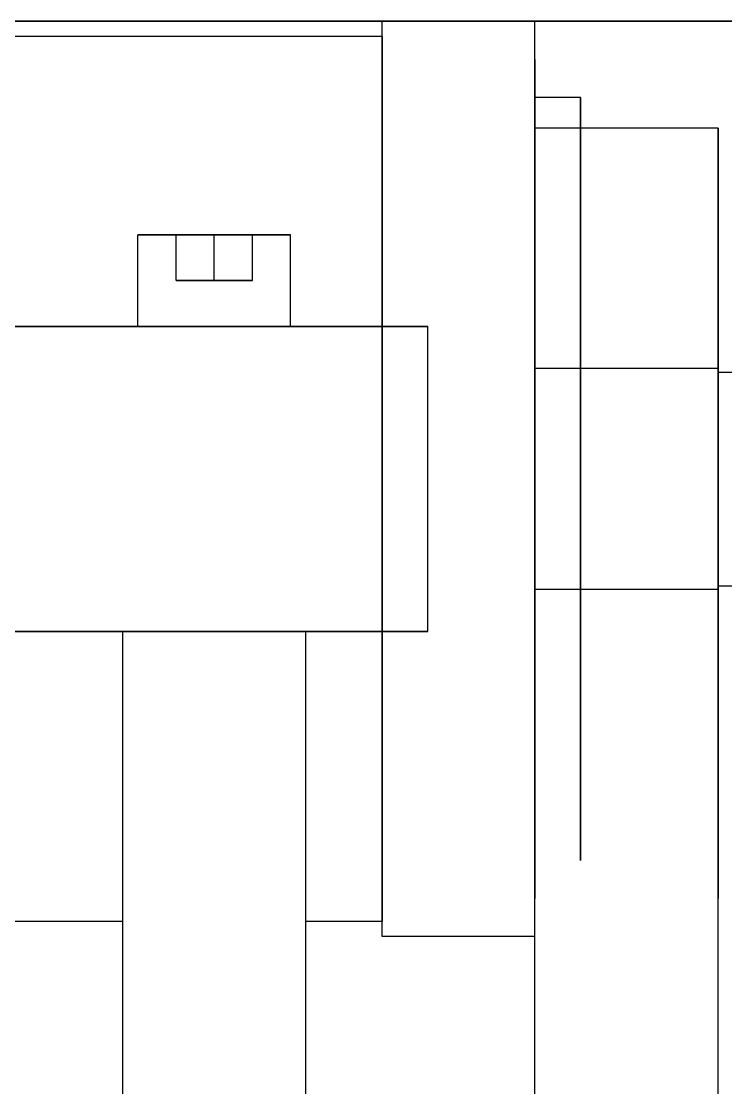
# Model space of a CAD drawing. Header units: millimetres. Extents: x -201 to 3037, y -406 to 3230.
# Drawn here: x 2433.4 to 2479.5, y 1312.1 to 1382 of the extents above; entities that cross this region are included whole.
import ezdxf

# ---------------------------------------------------------------- set-up
doc = ezdxf.new("R2010")
doc.units = ezdxf.units.MM
doc.layers.add('HIDDEN', color=8, linetype='Continuous')
doc.layers.add('VISIBLE', color=7, linetype='Continuous')

msp = doc.modelspace()

# ---------------------------------------------------------------- linework, layer by layer
at = {"layer": 'HIDDEN'}
for points in [[(2575, 1382), (2210, 1382)], [(2454.5, 1382), (2454.387, 1382), (2454.054, 1382), (2453.518, 1382), (2452.806, 1382), (2451.952, 1382), (2451.001, 1382), (2450, 1382), (2448.999, 1382), (2448.048, 1382), (2447.194, 1382), (2446.482, 1382), (2445.946, 1382), (2445.613, 1382), (2445.5, 1382)], [(2445.5, 1382), (2445.528, 1382), (2445.613, 1382), (2445.753, 1382), (2445.946, 1382), (2446.19, 1382), (2446.482, 1382), (2446.818, 1382), (2447.194, 1382), (2447.606, 1382), (2448.048, 1382), (2448.514, 1382), (2448.999, 1382), (2449.496, 1382), (2450, 1382)], [(2454.5, 1382), (2454.387, 1382), (2454.054, 1382), (2453.518, 1382), (2452.806, 1382), (2451.952, 1382), (2451.001, 1382), (2450, 1382), (2448.999, 1382), (2448.048, 1382), (2447.194, 1382), (2446.482, 1382), (2445.946, 1382), (2445.613, 1382), (2445.5, 1382)], [(2445.5, 1382), (2445.528, 1382), (2445.613, 1382), (2445.753, 1382), (2445.946, 1382), (2446.19, 1382), (2446.482, 1382), (2446.818, 1382), (2447.194, 1382), (2447.606, 1382), (2448.048, 1382), (2448.514, 1382), (2448.999, 1382), (2449.496, 1382), (2450, 1382)], [(2450, 1382), (2450.504, 1382), (2451.001, 1382), (2451.486, 1382), (2451.952, 1382), (2452.394, 1382), (2452.806, 1382), (2453.182, 1382), (2453.518, 1382), (2453.81, 1382), (2454.054, 1382), (2454.247, 1382), (2454.387, 1382), (2454.472, 1382), (2454.5, 1382)], [(2450, 1382), (2450.504, 1382), (2451.001, 1382), (2451.486, 1382), (2451.952, 1382), (2452.394, 1382), (2452.806, 1382), (2453.182, 1382), (2453.518, 1382), (2453.81, 1382), (2454.054, 1382), (2454.247, 1382), (2454.387, 1382), (2454.472, 1382), (2454.5, 1382)], [(2457, 1322), (2457, 1382)], [(2467, 1382), (2457, 1382)], [(2467, 1382), (2457, 1382)], [(2467, 1322), (2467, 1382)], [(2457, 1352), (2457, 1355.247), (2457, 1358.453), (2457, 1361.578), (2457, 1364.583), (2457, 1367.429), (2457, 1370.081), (2457, 1372.506), (2457, 1374.673), (2457, 1376.555), (2457, 1378.128), (2457, 1379.373), (2457, 1380.273), (2457, 1380.818), (2457, 1381)], [(2457, 1381), (2457, 1380.273), (2457, 1378.128), (2457, 1374.673), (2457, 1370.081), (2457, 1364.583), (2457, 1358.453), (2457, 1352), (2457, 1345.547), (2457, 1339.417), (2457, 1333.919), (2457, 1329.327), (2457, 1325.872), (2457, 1323.727), (2457, 1323)], [(2457, 1376.749), (2457, 1377.057), (2457, 1377.361), (2457, 1377.657), (2457, 1377.942), (2457, 1378.212), (2457, 1378.463), (2457, 1378.693), (2457, 1378.899), (2457, 1379.077), (2457, 1379.226), (2457, 1379.344), (2457, 1379.43), (2457, 1379.481), (2457, 1379.499)], [(2457, 1379.499), (2457, 1379.43), (2457, 1379.226), (2457, 1378.899), (2457, 1378.463), (2457, 1377.942), (2457, 1377.361), (2457, 1376.749), (2457, 1376.137), (2457, 1375.556), (2457, 1375.034), (2457, 1374.599), (2457, 1374.271), (2457, 1374.068), (2457, 1373.999)], [(2457, 1376.749), (2457, 1377.057), (2457, 1377.361), (2457, 1377.657), (2457, 1377.942), (2457, 1378.212), (2457, 1378.463), (2457, 1378.693), (2457, 1378.899), (2457, 1379.077), (2457, 1379.226), (2457, 1379.344), (2457, 1379.43), (2457, 1379.481), (2457, 1379.499)], [(2457, 1379.499), (2457, 1379.43), (2457, 1379.226), (2457, 1378.899), (2457, 1378.463), (2457, 1377.942), (2457, 1377.361), (2457, 1376.749), (2457, 1376.137), (2457, 1375.556), (2457, 1375.034), (2457, 1374.599), (2457, 1374.271), (2457, 1374.068), (2457, 1373.999)], [(2467, 1376.749), (2467, 1377.057), (2467, 1377.361), (2467, 1377.657), (2467, 1377.942), (2467, 1378.212), (2467, 1378.463), (2467, 1378.693), (2467, 1378.899), (2467, 1379.077), (2467, 1379.226), (2467, 1379.344), (2467, 1379.43), (2467, 1379.481), (2467, 1379.499)], [(2467, 1379.499), (2467, 1379.43), (2467, 1379.226), (2467, 1378.899), (2467, 1378.463), (2467, 1377.942), (2467, 1377.361), (2467, 1376.749), (2467, 1376.137), (2467, 1375.556), (2467, 1375.034), (2467, 1374.599), (2467, 1374.271), (2467, 1374.068), (2467, 1373.999)], [(2467, 1376.749), (2467, 1377.057), (2467, 1377.361), (2467, 1377.657), (2467, 1377.942), (2467, 1378.212), (2467, 1378.463), (2467, 1378.693), (2467, 1378.899), (2467, 1379.077), (2467, 1379.226), (2467, 1379.344), (2467, 1379.43), (2467, 1379.481), (2467, 1379.499)], [(2467, 1379.499), (2467, 1379.43), (2467, 1379.226), (2467, 1378.899), (2467, 1378.463), (2467, 1377.942), (2467, 1377.361), (2467, 1376.749), (2467, 1376.137), (2467, 1375.556), (2467, 1375.034), (2467, 1374.599), (2467, 1374.271), (2467, 1374.068), (2467, 1373.999)], [(2457, 1373.999), (2457, 1374.016), (2457, 1374.068), (2457, 1374.153), (2457, 1374.271), (2457, 1374.42), (2457, 1374.599), (2457, 1374.804), (2457, 1375.034), (2457, 1375.286), (2457, 1375.556), (2457, 1375.84), (2457, 1376.137), (2457, 1376.441), (2457, 1376.749)], [(2457, 1373.999), (2457, 1374.016), (2457, 1374.068), (2457, 1374.153), (2457, 1374.271), (2457, 1374.42), (2457, 1374.599), (2457, 1374.804), (2457, 1375.034), (2457, 1375.286), (2457, 1375.556), (2457, 1375.84), (2457, 1376.137), (2457, 1376.441), (2457, 1376.749)], [(2467, 1352), (2467, 1354.799), (2467, 1357.563), (2467, 1360.257), (2467, 1362.847), (2467, 1365.301), (2467, 1367.587), (2467, 1369.678), (2467, 1371.546), (2467, 1373.168), (2467, 1374.524), (2467, 1375.597), (2467, 1376.373), (2467, 1376.843), (2467, 1377)], [(2467, 1377), (2467, 1376.373), (2467, 1374.524), (2467, 1371.546), (2467, 1367.587), (2467, 1362.847), (2467, 1357.563), (2467, 1352), (2467, 1346.437), (2467, 1341.153), (2467, 1336.413), (2467, 1332.454), (2467, 1329.476), (2467, 1327.627), (2467, 1327)], [(2467, 1373.999), (2467, 1374.016), (2467, 1374.068), (2467, 1374.153), (2467, 1374.271), (2467, 1374.42), (2467, 1374.599), (2467, 1374.804), (2467, 1375.034), (2467, 1375.286), (2467, 1375.556), (2467, 1375.84), (2467, 1376.137), (2467, 1376.441), (2467, 1376.749)], [(2467, 1373.999), (2467, 1374.016), (2467, 1374.068), (2467, 1374.153), (2467, 1374.271), (2467, 1374.42), (2467, 1374.599), (2467, 1374.804), (2467, 1375.034), (2467, 1375.286), (2467, 1375.556), (2467, 1375.84), (2467, 1376.137), (2467, 1376.441), (2467, 1376.749)], [(2470, 1377), (2470, 1376.373), (2470, 1374.524), (2470, 1371.546), (2470, 1367.587), (2470, 1362.847), (2470, 1357.563), (2470, 1352), (2470, 1346.437), (2470, 1341.153), (2470, 1336.413), (2470, 1332.454), (2470, 1329.476), (2470, 1327.627), (2470, 1327)], [(2467, 1229), (2467, 1375)], [(2479, 1375), (2467, 1375)], [(2467, 1375), (2467, 1374.87), (2467, 1374.747), (2467, 1374.633), (2467, 1374.526), (2467, 1374.429), (2467, 1374.34), (2467, 1374.262), (2467, 1374.193), (2467, 1374.134), (2467, 1374.086), (2467, 1374.048), (2467, 1374.021), (2467, 1374.004), (2467, 1373.999)], [(2467, 1373.999), (2467, 1374.004), (2467, 1374.021), (2467, 1374.048), (2467, 1374.086), (2467, 1374.134), (2467, 1374.193), (2467, 1374.262), (2467, 1374.34), (2467, 1374.429), (2467, 1374.526), (2467, 1374.633), (2467, 1374.747), (2467, 1374.87), (2467, 1375)], [(2467, 1375), (2467, 1372.468), (2467, 1369.181), (2467, 1365.258), (2467, 1360.846), (2467, 1356.107), (2467, 1351.216), (2467, 1346.354), (2467, 1341.701), (2467, 1337.428), (2467, 1333.694), (2467, 1330.636), (2467, 1328.367), (2467, 1326.971), (2467, 1326.5)], [(2467, 1352), (2467, 1354.046), (2467, 1356.078), (2467, 1358.084), (2467, 1360.051), (2467, 1361.966), (2467, 1363.817), (2467, 1365.592), (2467, 1367.279), (2467, 1368.867), (2467, 1370.347), (2467, 1371.708), (2467, 1372.943), (2467, 1374.043), (2467, 1375)], [(2467, 1375), (2467, 1374.87), (2467, 1374.747), (2467, 1374.633), (2467, 1374.526), (2467, 1374.429), (2467, 1374.34), (2467, 1374.262), (2467, 1374.193), (2467, 1374.134), (2467, 1374.086), (2467, 1374.048), (2467, 1374.021), (2467, 1374.004), (2467, 1373.999)], [(2467, 1373.999), (2467, 1374.004), (2467, 1374.021), (2467, 1374.048), (2467, 1374.086), (2467, 1374.134), (2467, 1374.193), (2467, 1374.262), (2467, 1374.34), (2467, 1374.429), (2467, 1374.526), (2467, 1374.633), (2467, 1374.747), (2467, 1374.87), (2467, 1375)], [(2467, 1229), (2467, 1375)], [(2479, 1375), (2467, 1375)], [(2479, 1375), (2467, 1375)], [(2479, 1375), (2467, 1375)], [(2479, 1375), (2467, 1375)], [(2479, 1375), (2467, 1375)], [(2479, 1375), (2467, 1375)], [(2479, 1375), (2467, 1375)], [(2467, 1322), (2467, 1375)], [(2467, 1229), (2467, 1375)], [(2479, 1375), (2467, 1375)], [(2470, 1352), (2470, 1354.083), (2470, 1356.152), (2470, 1358.192), (2470, 1360.189), (2470, 1362.129), (2470, 1363.999), (2470, 1365.785), (2470, 1367.475), (2470, 1369.058), (2470, 1370.521), (2470, 1371.856), (2470, 1373.053), (2470, 1374.103), (2470, 1375)], [(2479, 1229), (2479, 1375)], [(2479, 1375), (2479, 1374.87), (2479, 1374.747), (2479, 1374.633), (2479, 1374.526), (2479, 1374.429), (2479, 1374.34), (2479, 1374.262), (2479, 1374.193), (2479, 1374.134), (2479, 1374.086), (2479, 1374.048), (2479, 1374.021), (2479, 1374.004), (2479, 1373.999)], [(2479, 1373.999), (2479, 1374.004), (2479, 1374.021), (2479, 1374.048), (2479, 1374.086), (2479, 1374.134), (2479, 1374.193), (2479, 1374.262), (2479, 1374.34), (2479, 1374.429), (2479, 1374.526), (2479, 1374.633), (2479, 1374.747), (2479, 1374.87), (2479, 1375)], [(2479, 1375), (2479, 1372.468), (2479, 1369.181), (2479, 1365.258), (2479, 1360.846), (2479, 1356.107), (2479, 1351.216), (2479, 1346.354), (2479, 1341.701), (2479, 1337.428), (2479, 1333.694), (2479, 1330.636), (2479, 1328.367), (2479, 1326.971), (2479, 1326.5)], [(2479, 1352), (2479, 1354.046), (2479, 1356.078), (2479, 1358.084), (2479, 1360.051), (2479, 1361.966), (2479, 1363.817), (2479, 1365.592), (2479, 1367.279), (2479, 1368.867), (2479, 1370.347), (2479, 1371.708), (2479, 1372.943), (2479, 1374.043), (2479, 1375)], [(2479, 1375), (2479, 1374.87), (2479, 1374.747), (2479, 1374.633), (2479, 1374.526), (2479, 1374.429), (2479, 1374.34), (2479, 1374.262), (2479, 1374.193), (2479, 1374.134), (2479, 1374.086), (2479, 1374.048), (2479, 1374.021), (2479, 1374.004), (2479, 1373.999)], [(2479, 1373.999), (2479, 1374.004), (2479, 1374.021), (2479, 1374.048), (2479, 1374.086), (2479, 1374.134), (2479, 1374.193), (2479, 1374.262), (2479, 1374.34), (2479, 1374.429), (2479, 1374.526), (2479, 1374.633), (2479, 1374.747), (2479, 1374.87), (2479, 1375)], [(2479, 1229), (2479, 1375)], [(2479, 1229), (2479, 1375)], [(2451, 1368), (2450.875, 1368), (2450.505, 1368), (2449.909, 1368), (2449.117, 1368), (2448.169, 1368), (2447.113, 1368), (2446, 1368), (2444.887, 1368), (2443.831, 1368), (2442.883, 1368), (2442.091, 1368), (2441.495, 1368), (2441.125, 1368), (2441, 1368)], [(2441, 1368), (2441.031, 1368), (2441.125, 1368), (2441.281, 1368), (2441.495, 1368), (2441.766, 1368), (2442.091, 1368), (2442.464, 1368), (2442.883, 1368), (2443.34, 1368), (2443.831, 1368), (2444.349, 1368), (2444.887, 1368), (2445.44, 1368), (2446, 1368)], [(2451, 1368), (2450.875, 1368), (2450.505, 1368), (2449.909, 1368), (2449.117, 1368), (2448.169, 1368), (2447.113, 1368), (2446, 1368), (2444.887, 1368), (2443.831, 1368), (2442.883, 1368), (2442.091, 1368), (2441.495, 1368), (2441.125, 1368), (2441, 1368)], [(2441, 1368), (2441.031, 1368), (2441.125, 1368), (2441.281, 1368), (2441.495, 1368), (2441.766, 1368), (2442.091, 1368), (2442.464, 1368), (2442.883, 1368), (2443.34, 1368), (2443.831, 1368), (2444.349, 1368), (2444.887, 1368), (2445.44, 1368), (2446, 1368)], [(2451, 1368), (2450.875, 1368), (2450.505, 1368), (2449.909, 1368), (2449.117, 1368), (2448.169, 1368), (2447.113, 1368), (2446, 1368), (2444.887, 1368), (2443.831, 1368), (2442.883, 1368), (2442.091, 1368), (2441.495, 1368), (2441.125, 1368), (2441, 1368)], [(2443.5, 1368), (2446, 1368)], [(2446, 1368), (2443.5, 1368)], [(2443.5, 1365), (2443.5, 1368)], [(2443.5, 1365), (2443.5, 1368)], [(2443.5, 1368), (2446, 1368)], [(2446, 1368), (2443.5, 1368)], [(2443.5, 1365), (2443.5, 1368)], [(2443.5, 1365), (2443.5, 1368)], [(2443.5, 1368), (2446, 1368)], [(2446, 1368), (2443.5, 1368)], [(2443.5, 1365), (2443.5, 1368)], [(2443.5, 1365), (2443.5, 1368)], [(2446, 1368), (2446.56, 1368), (2447.113, 1368), (2447.651, 1368), (2448.169, 1368), (2448.66, 1368), (2449.117, 1368), (2449.536, 1368), (2449.909, 1368), (2450.234, 1368), (2450.505, 1368), (2450.719, 1368), (2450.875, 1368), (2450.969, 1368), (2451, 1368)], [(2446, 1368), (2448.5, 1368)], [(2448.5, 1368), (2446, 1368)], [(2446, 1365), (2446, 1368)], [(2446, 1365), (2446, 1368)], [(2446, 1368), (2446.56, 1368), (2447.113, 1368), (2447.651, 1368), (2448.169, 1368), (2448.66, 1368), (2449.117, 1368), (2449.536, 1368), (2449.909, 1368), (2450.234, 1368), (2450.505, 1368), (2450.719, 1368), (2450.875, 1368), (2450.969, 1368), (2451, 1368)], [(2446, 1368), (2448.5, 1368)], [(2448.5, 1368), (2446, 1368)], [(2446, 1365), (2446, 1368)], [(2446, 1365), (2446, 1368)], [(2446, 1368), (2448.5, 1368)], [(2448.5, 1368), (2446, 1368)], [(2446, 1365), (2446, 1368)], [(2446, 1365), (2446, 1368)], [(2448.5, 1365), (2448.5, 1368)], [(2448.5, 1365), (2448.5, 1368)], [(2448.5, 1365), (2448.5, 1368)], [(2448.5, 1365), (2448.5, 1368)], [(2448.5, 1365), (2448.5, 1368)], [(2448.5, 1365), (2448.5, 1368)], [(2446, 1365), (2443.5, 1365)], [(2443.5, 1365), (2446, 1365)], [(2446, 1365), (2443.5, 1365)], [(2443.5, 1365), (2446, 1365)], [(2446, 1365), (2443.5, 1365)], [(2443.5, 1365), (2446, 1365)], [(2448.5, 1365), (2446, 1365)], [(2446, 1365), (2448.5, 1365)], [(2448.5, 1365), (2446, 1365)], [(2446, 1365), (2448.5, 1365)], [(2448.5, 1365), (2446, 1365)], [(2446, 1365), (2448.5, 1365)], [(2454, 1362), (2346, 1362)], [(2451, 1362), (2450.875, 1362), (2450.505, 1362), (2449.909, 1362), (2449.117, 1362), (2448.169, 1362), (2447.113, 1362), (2446, 1362), (2444.887, 1362), (2443.831, 1362), (2442.883, 1362), (2442.091, 1362), (2441.495, 1362), (2441.125, 1362), (2441, 1362)], [(2441, 1362), (2441.031, 1362), (2441.125, 1362), (2441.281, 1362), (2441.495, 1362), (2441.766, 1362), (2442.091, 1362), (2442.464, 1362), (2442.883, 1362), (2443.34, 1362), (2443.831, 1362), (2444.349, 1362), (2444.887, 1362), (2445.44, 1362), (2446, 1362)], [(2451, 1362), (2450.875, 1362), (2450.505, 1362), (2449.909, 1362), (2449.117, 1362), (2448.169, 1362), (2447.113, 1362), (2446, 1362), (2444.887, 1362), (2443.831, 1362), (2442.883, 1362), (2442.091, 1362), (2441.495, 1362), (2441.125, 1362), (2441, 1362)], [(2441, 1362), (2441.031, 1362), (2441.125, 1362), (2441.281, 1362), (2441.495, 1362), (2441.766, 1362), (2442.091, 1362), (2442.464, 1362), (2442.883, 1362), (2443.34, 1362), (2443.831, 1362), (2444.349, 1362), (2444.887, 1362), (2445.44, 1362), (2446, 1362)], [(2451, 1362), (2450.875, 1362), (2450.505, 1362), (2449.909, 1362), (2449.117, 1362), (2448.169, 1362), (2447.113, 1362), (2446, 1362), (2444.887, 1362), (2443.831, 1362), (2442.883, 1362), (2442.091, 1362), (2441.495, 1362), (2441.125, 1362), (2441, 1362)], [(2441, 1362), (2441.031, 1362), (2441.125, 1362), (2441.281, 1362), (2441.495, 1362), (2441.766, 1362), (2442.091, 1362), (2442.464, 1362), (2442.883, 1362), (2443.34, 1362), (2443.831, 1362), (2444.349, 1362), (2444.887, 1362), (2445.44, 1362), (2446, 1362)], [(2449.3, 1362), (2449.217, 1362), (2448.973, 1362), (2448.58, 1362), (2448.058, 1362), (2447.432, 1362), (2446.734, 1362), (2446, 1362), (2445.266, 1362), (2444.568, 1362), (2443.942, 1362), (2443.42, 1362), (2443.027, 1362), (2442.783, 1362), (2442.7, 1362)], [(2442.7, 1362), (2442.721, 1362), (2442.783, 1362), (2442.885, 1362), (2443.027, 1362), (2443.206, 1362), (2443.42, 1362), (2443.667, 1362), (2443.942, 1362), (2444.244, 1362), (2444.568, 1362), (2444.91, 1362), (2445.266, 1362), (2445.631, 1362), (2446, 1362)], [(2449.3, 1362), (2449.217, 1362), (2448.973, 1362), (2448.58, 1362), (2448.058, 1362), (2447.432, 1362), (2446.734, 1362), (2446, 1362), (2445.266, 1362), (2444.568, 1362), (2443.942, 1362), (2443.42, 1362), (2443.027, 1362), (2442.783, 1362), (2442.7, 1362)], [(2442.7, 1362), (2442.721, 1362), (2442.783, 1362), (2442.885, 1362), (2443.027, 1362), (2443.206, 1362), (2443.42, 1362), (2443.667, 1362), (2443.942, 1362), (2444.244, 1362), (2444.568, 1362), (2444.91, 1362), (2445.266, 1362), (2445.631, 1362), (2446, 1362)], [(2449.3, 1362), (2449.217, 1362), (2448.973, 1362), (2448.58, 1362), (2448.058, 1362), (2447.432, 1362), (2446.734, 1362), (2446, 1362), (2445.266, 1362), (2444.568, 1362), (2443.942, 1362), (2443.42, 1362), (2443.027, 1362), (2442.783, 1362), (2442.7, 1362)], [(2442.7, 1362), (2442.721, 1362), (2442.783, 1362), (2442.885, 1362), (2443.027, 1362), (2443.206, 1362), (2443.42, 1362), (2443.667, 1362), (2443.942, 1362), (2444.244, 1362), (2444.568, 1362), (2444.91, 1362), (2445.266, 1362), (2445.631, 1362), (2446, 1362)], [(2446, 1362), (2446.369, 1362), (2446.734, 1362), (2447.09, 1362), (2447.432, 1362), (2447.756, 1362), (2448.058, 1362), (2448.333, 1362), (2448.58, 1362), (2448.794, 1362), (2448.973, 1362), (2449.115, 1362), (2449.217, 1362), (2449.279, 1362), (2449.3, 1362)], [(2446, 1362), (2446.369, 1362), (2446.734, 1362), (2447.09, 1362), (2447.432, 1362), (2447.756, 1362), (2448.058, 1362), (2448.333, 1362), (2448.58, 1362), (2448.794, 1362), (2448.973, 1362), (2449.115, 1362), (2449.217, 1362), (2449.279, 1362), (2449.3, 1362)], [(2446, 1362), (2446.369, 1362), (2446.734, 1362), (2447.09, 1362), (2447.432, 1362), (2447.756, 1362), (2448.058, 1362), (2448.333, 1362), (2448.58, 1362), (2448.794, 1362), (2448.973, 1362), (2449.115, 1362), (2449.217, 1362), (2449.279, 1362), (2449.3, 1362)], [(2446, 1362), (2446.56, 1362), (2447.113, 1362), (2447.651, 1362), (2448.169, 1362), (2448.66, 1362), (2449.117, 1362), (2449.536, 1362), (2449.909, 1362), (2450.234, 1362), (2450.505, 1362), (2450.719, 1362), (2450.875, 1362), (2450.969, 1362), (2451, 1362)], [(2446, 1362), (2446.56, 1362), (2447.113, 1362), (2447.651, 1362), (2448.169, 1362), (2448.66, 1362), (2449.117, 1362), (2449.536, 1362), (2449.909, 1362), (2450.234, 1362), (2450.505, 1362), (2450.719, 1362), (2450.875, 1362), (2450.969, 1362), (2451, 1362)], [(2446, 1362), (2446.56, 1362), (2447.113, 1362), (2447.651, 1362), (2448.169, 1362), (2448.66, 1362), (2449.117, 1362), (2449.536, 1362), (2449.909, 1362), (2450.234, 1362), (2450.505, 1362), (2450.719, 1362), (2450.875, 1362), (2450.969, 1362), (2451, 1362)], [(2460, 1362), (2459.962, 1362), (2459.85, 1362), (2459.663, 1362), (2459.406, 1362), (2459.08, 1362), (2458.691, 1362), (2458.243, 1362), (2457.741, 1362), (2457.192, 1362), (2456.603, 1362), (2455.982, 1362), (2455.335, 1362), (2454.672, 1362), (2454, 1362)], [(2457, 1342), (2457, 1362)], [(2460, 1342), (2460, 1362)], [(2467, 1344.75), (2467, 1344.932), (2467, 1345.468), (2467, 1346.332), (2467, 1347.48), (2467, 1348.854), (2467, 1350.387), (2467, 1352), (2467, 1353.613), (2467, 1355.146), (2467, 1356.52), (2467, 1357.668), (2467, 1358.532), (2467, 1359.068), (2467, 1359.25)], [(2467, 1359.25), (2467, 1359.068), (2467, 1358.532), (2467, 1357.668), (2467, 1356.52), (2467, 1355.146), (2467, 1353.613), (2467, 1352), (2467, 1350.387), (2467, 1348.854), (2467, 1347.48), (2467, 1346.332), (2467, 1345.468), (2467, 1344.932), (2467, 1344.75)], [(2479, 1359.25), (2467, 1359.25)], [(2479, 1359.25), (2467, 1359.25)], [(2479, 1344.75), (2479, 1344.932), (2479, 1345.468), (2479, 1346.332), (2479, 1347.48), (2479, 1348.854), (2479, 1350.387), (2479, 1352), (2479, 1353.613), (2479, 1355.146), (2479, 1356.52), (2479, 1357.668), (2479, 1358.532), (2479, 1359.068), (2479, 1359.25)], [(2479, 1359.25), (2479, 1359.068), (2479, 1358.532), (2479, 1357.668), (2479, 1356.52), (2479, 1355.146), (2479, 1353.613), (2479, 1352), (2479, 1350.387), (2479, 1348.854), (2479, 1347.48), (2479, 1346.332), (2479, 1345.468), (2479, 1344.932), (2479, 1344.75)], [(2479, 1359), (2516, 1359)], [(2479, 1359), (2479, 1358.824), (2479, 1358.307), (2479, 1357.473), (2479, 1356.364), (2479, 1355.037), (2479, 1353.558), (2479, 1352), (2479, 1350.442), (2479, 1348.963), (2479, 1347.636), (2479, 1346.527), (2479, 1345.693), (2479, 1345.176), (2479, 1345)], [(2479, 1345), (2479, 1345.176), (2479, 1345.693), (2479, 1346.527), (2479, 1347.636), (2479, 1348.963), (2479, 1350.442), (2479, 1352), (2479, 1353.558), (2479, 1355.037), (2479, 1356.364), (2479, 1357.473), (2479, 1358.307), (2479, 1358.824), (2479, 1359)], [(2479, 1359), (2479, 1358.824), (2479, 1358.307), (2479, 1357.473), (2479, 1356.364), (2479, 1355.037), (2479, 1353.558), (2479, 1352), (2479, 1350.442), (2479, 1348.963), (2479, 1347.636), (2479, 1346.527), (2479, 1345.693), (2479, 1345.176), (2479, 1345)], [(2479, 1345), (2479, 1345.176), (2479, 1345.693), (2479, 1346.527), (2479, 1347.636), (2479, 1348.963), (2479, 1350.442), (2479, 1352), (2479, 1353.558), (2479, 1355.037), (2479, 1356.364), (2479, 1357.473), (2479, 1358.307), (2479, 1358.824), (2479, 1359)], [(2467, 1352), (2467, 1352.476), (2467, 1352.946), (2467, 1353.404), (2467, 1353.844), (2467, 1354.261), (2467, 1354.65), (2467, 1355.005), (2467, 1355.323), (2467, 1355.599), (2467, 1355.829), (2467, 1356.012), (2467, 1356.143), (2467, 1356.223), (2467, 1356.25)], [(2467, 1356.25), (2467, 1356.143), (2467, 1355.829), (2467, 1355.323), (2467, 1354.65), (2467, 1353.844), (2467, 1352.946), (2467, 1352), (2467, 1351.054), (2467, 1350.156), (2467, 1349.35), (2467, 1348.677), (2467, 1348.171), (2467, 1347.857), (2467, 1347.75)], [(2479, 1352), (2479, 1352.476), (2479, 1352.946), (2479, 1353.404), (2479, 1353.844), (2479, 1354.261), (2479, 1354.65), (2479, 1355.005), (2479, 1355.323), (2479, 1355.599), (2479, 1355.829), (2479, 1356.012), (2479, 1356.143), (2479, 1356.223), (2479, 1356.25)], [(2479, 1356.25), (2479, 1356.143), (2479, 1355.829), (2479, 1355.323), (2479, 1354.65), (2479, 1353.844), (2479, 1352.946), (2479, 1352), (2479, 1351.054), (2479, 1350.156), (2479, 1349.35), (2479, 1348.677), (2479, 1348.171), (2479, 1347.857), (2479, 1347.75)], [(2457, 1323), (2457, 1323.182), (2457, 1323.727), (2457, 1324.627), (2457, 1325.872), (2457, 1327.445), (2457, 1329.327), (2457, 1331.494), (2457, 1333.919), (2457, 1336.571), (2457, 1339.417), (2457, 1342.422), (2457, 1345.547), (2457, 1348.753), (2457, 1352)], [(2467, 1326.5), (2467, 1326.66), (2467, 1327.139), (2467, 1327.931), (2467, 1329.025), (2467, 1330.409), (2467, 1332.063), (2467, 1333.969), (2467, 1336.101), (2467, 1338.433), (2467, 1340.936), (2467, 1343.578), (2467, 1346.326), (2467, 1349.145), (2467, 1352)], [(2467, 1327), (2467, 1327.157), (2467, 1327.627), (2467, 1328.403), (2467, 1329.476), (2467, 1330.832), (2467, 1332.454), (2467, 1334.322), (2467, 1336.413), (2467, 1338.699), (2467, 1341.153), (2467, 1343.743), (2467, 1346.437), (2467, 1349.201), (2467, 1352)], [(2467, 1347.75), (2467, 1347.777), (2467, 1347.857), (2467, 1347.988), (2467, 1348.171), (2467, 1348.401), (2467, 1348.677), (2467, 1348.995), (2467, 1349.35), (2467, 1349.739), (2467, 1350.156), (2467, 1350.596), (2467, 1351.054), (2467, 1351.524), (2467, 1352)], [(2470, 1327), (2470, 1327.157), (2470, 1327.627), (2470, 1328.403), (2470, 1329.476), (2470, 1330.832), (2470, 1332.454), (2470, 1334.322), (2470, 1336.413), (2470, 1338.699), (2470, 1341.153), (2470, 1343.743), (2470, 1346.437), (2470, 1349.201), (2470, 1352)], [(2479, 1326.5), (2479, 1326.66), (2479, 1327.139), (2479, 1327.931), (2479, 1329.025), (2479, 1330.409), (2479, 1332.063), (2479, 1333.969), (2479, 1336.101), (2479, 1338.433), (2479, 1340.936), (2479, 1343.578), (2479, 1346.326), (2479, 1349.145), (2479, 1352)], [(2479, 1347.75), (2479, 1347.777), (2479, 1347.857), (2479, 1347.988), (2479, 1348.171), (2479, 1348.401), (2479, 1348.677), (2479, 1348.995), (2479, 1349.35), (2479, 1349.739), (2479, 1350.156), (2479, 1350.596), (2479, 1351.054), (2479, 1351.524), (2479, 1352)], [(2479, 1344.75), (2467, 1344.75)], [(2479, 1344.75), (2467, 1344.75)], [(2454, 1342), (2346, 1342)], [(2440, 1132), (2440, 1342)], [(2452, 1342), (2440, 1342)], [(2452, 1342), (2440, 1342)], [(2449.3, 1342), (2449.217, 1342), (2448.973, 1342), (2448.58, 1342), (2448.058, 1342), (2447.432, 1342), (2446.734, 1342), (2446, 1342), (2445.266, 1342), (2444.568, 1342), (2443.942, 1342), (2443.42, 1342), (2443.027, 1342), (2442.783, 1342), (2442.7, 1342)], [(2442.7, 1342), (2442.721, 1342), (2442.783, 1342), (2442.885, 1342), (2443.027, 1342), (2443.206, 1342), (2443.42, 1342), (2443.667, 1342), (2443.942, 1342), (2444.244, 1342), (2444.568, 1342), (2444.91, 1342), (2445.266, 1342), (2445.631, 1342), (2446, 1342)], [(2449.3, 1342), (2449.217, 1342), (2448.973, 1342), (2448.58, 1342), (2448.058, 1342), (2447.432, 1342), (2446.734, 1342), (2446, 1342), (2445.266, 1342), (2444.568, 1342), (2443.942, 1342), (2443.42, 1342), (2443.027, 1342), (2442.783, 1342), (2442.7, 1342)], [(2442.7, 1342), (2442.721, 1342), (2442.783, 1342), (2442.885, 1342), (2443.027, 1342), (2443.206, 1342), (2443.42, 1342), (2443.667, 1342), (2443.942, 1342), (2444.244, 1342), (2444.568, 1342), (2444.91, 1342), (2445.266, 1342), (2445.631, 1342), (2446, 1342)], [(2449.3, 1342), (2449.217, 1342), (2448.973, 1342), (2448.58, 1342), (2448.058, 1342), (2447.432, 1342), (2446.734, 1342), (2446, 1342), (2445.266, 1342), (2444.568, 1342), (2443.942, 1342), (2443.42, 1342), (2443.027, 1342), (2442.783, 1342), (2442.7, 1342)], [(2442.7, 1342), (2442.721, 1342), (2442.783, 1342), (2442.885, 1342), (2443.027, 1342), (2443.206, 1342), (2443.42, 1342), (2443.667, 1342), (2443.942, 1342), (2444.244, 1342), (2444.568, 1342), (2444.91, 1342), (2445.266, 1342), (2445.631, 1342), (2446, 1342)], [(2446, 1342), (2446.369, 1342), (2446.734, 1342), (2447.09, 1342), (2447.432, 1342), (2447.756, 1342), (2448.058, 1342), (2448.333, 1342), (2448.58, 1342), (2448.794, 1342), (2448.973, 1342), (2449.115, 1342), (2449.217, 1342), (2449.279, 1342), (2449.3, 1342)], [(2446, 1342), (2446.369, 1342), (2446.734, 1342), (2447.09, 1342), (2447.432, 1342), (2447.756, 1342), (2448.058, 1342), (2448.333, 1342), (2448.58, 1342), (2448.794, 1342), (2448.973, 1342), (2449.115, 1342), (2449.217, 1342), (2449.279, 1342), (2449.3, 1342)], [(2446, 1342), (2446.369, 1342), (2446.734, 1342), (2447.09, 1342), (2447.432, 1342), (2447.756, 1342), (2448.058, 1342), (2448.333, 1342), (2448.58, 1342), (2448.794, 1342), (2448.973, 1342), (2449.115, 1342), (2449.217, 1342), (2449.279, 1342), (2449.3, 1342)], [(2452, 1132), (2452, 1342)], [(2460, 1342), (2459.962, 1342), (2459.85, 1342), (2459.663, 1342), (2459.406, 1342), (2459.08, 1342), (2458.691, 1342), (2458.243, 1342), (2457.741, 1342), (2457.192, 1342), (2456.603, 1342), (2455.982, 1342), (2455.335, 1342), (2454.672, 1342), (2454, 1342)], [(2457, 1327.251), (2457, 1327.559), (2457, 1327.863), (2457, 1328.16), (2457, 1328.444), (2457, 1328.714), (2457, 1328.966), (2457, 1329.196), (2457, 1329.401), (2457, 1329.58), (2457, 1329.729), (2457, 1329.847), (2457, 1329.932), (2457, 1329.984), (2457, 1330.001)], [(2457, 1330.001), (2457, 1329.932), (2457, 1329.729), (2457, 1329.401), (2457, 1328.966), (2457, 1328.444), (2457, 1327.863), (2457, 1327.251), (2457, 1326.639), (2457, 1326.058), (2457, 1325.537), (2457, 1325.101), (2457, 1324.774), (2457, 1324.57), (2457, 1324.501)], [(2457, 1327.251), (2457, 1327.559), (2457, 1327.863), (2457, 1328.16), (2457, 1328.444), (2457, 1328.714), (2457, 1328.966), (2457, 1329.196), (2457, 1329.401), (2457, 1329.58), (2457, 1329.729), (2457, 1329.847), (2457, 1329.932), (2457, 1329.984), (2457, 1330.001)], [(2457, 1330.001), (2457, 1329.932), (2457, 1329.729), (2457, 1329.401), (2457, 1328.966), (2457, 1328.444), (2457, 1327.863), (2457, 1327.251), (2457, 1326.639), (2457, 1326.058), (2457, 1325.537), (2457, 1325.101), (2457, 1324.774), (2457, 1324.57), (2457, 1324.501)], [(2467, 1327.251), (2467, 1327.559), (2467, 1327.863), (2467, 1328.16), (2467, 1328.444), (2467, 1328.714), (2467, 1328.966), (2467, 1329.196), (2467, 1329.401), (2467, 1329.58), (2467, 1329.729), (2467, 1329.847), (2467, 1329.932), (2467, 1329.984), (2467, 1330.001)], [(2467, 1330.001), (2467, 1329.932), (2467, 1329.729), (2467, 1329.401), (2467, 1328.966), (2467, 1328.444), (2467, 1327.863), (2467, 1327.251), (2467, 1326.639), (2467, 1326.058), (2467, 1325.537), (2467, 1325.101), (2467, 1324.774), (2467, 1324.57), (2467, 1324.501)], [(2467, 1327.251), (2467, 1327.559), (2467, 1327.863), (2467, 1328.16), (2467, 1328.444), (2467, 1328.714), (2467, 1328.966), (2467, 1329.196), (2467, 1329.401), (2467, 1329.58), (2467, 1329.729), (2467, 1329.847), (2467, 1329.932), (2467, 1329.984), (2467, 1330.001)], [(2467, 1330.001), (2467, 1329.932), (2467, 1329.729), (2467, 1329.401), (2467, 1328.966), (2467, 1328.444), (2467, 1327.863), (2467, 1327.251), (2467, 1326.639), (2467, 1326.058), (2467, 1325.537), (2467, 1325.101), (2467, 1324.774), (2467, 1324.57), (2467, 1324.501)], [(2467, 1327.251), (2467, 1327.559), (2467, 1327.863), (2467, 1328.16), (2467, 1328.444), (2467, 1328.714), (2467, 1328.966), (2467, 1329.196), (2467, 1329.401), (2467, 1329.58), (2467, 1329.729), (2467, 1329.847), (2467, 1329.932), (2467, 1329.984), (2467, 1330.001)], [(2467, 1330.001), (2467, 1329.932), (2467, 1329.729), (2467, 1329.401), (2467, 1328.966), (2467, 1328.444), (2467, 1327.863), (2467, 1327.251), (2467, 1326.639), (2467, 1326.058), (2467, 1325.537), (2467, 1325.101), (2467, 1324.774), (2467, 1324.57), (2467, 1324.501)], [(2467, 1327.251), (2467, 1327.559), (2467, 1327.863), (2467, 1328.16), (2467, 1328.444), (2467, 1328.714), (2467, 1328.966), (2467, 1329.196), (2467, 1329.401), (2467, 1329.58), (2467, 1329.729), (2467, 1329.847), (2467, 1329.932), (2467, 1329.984), (2467, 1330.001)], [(2467, 1330.001), (2467, 1329.932), (2467, 1329.729), (2467, 1329.401), (2467, 1328.966), (2467, 1328.444), (2467, 1327.863), (2467, 1327.251), (2467, 1326.639), (2467, 1326.058), (2467, 1325.537), (2467, 1325.101), (2467, 1324.774), (2467, 1324.57), (2467, 1324.501)], [(2479, 1327.251), (2479, 1327.559), (2479, 1327.863), (2479, 1328.16), (2479, 1328.444), (2479, 1328.714), (2479, 1328.966), (2479, 1329.196), (2479, 1329.401), (2479, 1329.58), (2479, 1329.729), (2479, 1329.847), (2479, 1329.932), (2479, 1329.984), (2479, 1330.001)], [(2479, 1330.001), (2479, 1329.932), (2479, 1329.729), (2479, 1329.401), (2479, 1328.966), (2479, 1328.444), (2479, 1327.863), (2479, 1327.251), (2479, 1326.639), (2479, 1326.058), (2479, 1325.537), (2479, 1325.101), (2479, 1324.774), (2479, 1324.57), (2479, 1324.501)], [(2479, 1327.251), (2479, 1327.559), (2479, 1327.863), (2479, 1328.16), (2479, 1328.444), (2479, 1328.714), (2479, 1328.966), (2479, 1329.196), (2479, 1329.401), (2479, 1329.58), (2479, 1329.729), (2479, 1329.847), (2479, 1329.932), (2479, 1329.984), (2479, 1330.001)], [(2479, 1330.001), (2479, 1329.932), (2479, 1329.729), (2479, 1329.401), (2479, 1328.966), (2479, 1328.444), (2479, 1327.863), (2479, 1327.251), (2479, 1326.639), (2479, 1326.058), (2479, 1325.537), (2479, 1325.101), (2479, 1324.774), (2479, 1324.57), (2479, 1324.501)], [(2457, 1324.501), (2457, 1324.519), (2457, 1324.57), (2457, 1324.656), (2457, 1324.774), (2457, 1324.923), (2457, 1325.101), (2457, 1325.307), (2457, 1325.537), (2457, 1325.788), (2457, 1326.058), (2457, 1326.343), (2457, 1326.639), (2457, 1326.943), (2457, 1327.251)], [(2457, 1324.501), (2457, 1324.519), (2457, 1324.57), (2457, 1324.656), (2457, 1324.774), (2457, 1324.923), (2457, 1325.101), (2457, 1325.307), (2457, 1325.537), (2457, 1325.788), (2457, 1326.058), (2457, 1326.343), (2457, 1326.639), (2457, 1326.943), (2457, 1327.251)], [(2467, 1324.501), (2467, 1324.519), (2467, 1324.57), (2467, 1324.656), (2467, 1324.774), (2467, 1324.923), (2467, 1325.101), (2467, 1325.307), (2467, 1325.537), (2467, 1325.788), (2467, 1326.058), (2467, 1326.343), (2467, 1326.639), (2467, 1326.943), (2467, 1327.251)], [(2467, 1324.501), (2467, 1324.519), (2467, 1324.57), (2467, 1324.656), (2467, 1324.774), (2467, 1324.923), (2467, 1325.101), (2467, 1325.307), (2467, 1325.537), (2467, 1325.788), (2467, 1326.058), (2467, 1326.343), (2467, 1326.639), (2467, 1326.943), (2467, 1327.251)], [(2467, 1324.501), (2467, 1324.519), (2467, 1324.57), (2467, 1324.656), (2467, 1324.774), (2467, 1324.923), (2467, 1325.101), (2467, 1325.307), (2467, 1325.537), (2467, 1325.788), (2467, 1326.058), (2467, 1326.343), (2467, 1326.639), (2467, 1326.943), (2467, 1327.251)], [(2467, 1324.501), (2467, 1324.519), (2467, 1324.57), (2467, 1324.656), (2467, 1324.774), (2467, 1324.923), (2467, 1325.101), (2467, 1325.307), (2467, 1325.537), (2467, 1325.788), (2467, 1326.058), (2467, 1326.343), (2467, 1326.639), (2467, 1326.943), (2467, 1327.251)], [(2479, 1324.501), (2479, 1324.519), (2479, 1324.57), (2479, 1324.656), (2479, 1324.774), (2479, 1324.923), (2479, 1325.101), (2479, 1325.307), (2479, 1325.537), (2479, 1325.788), (2479, 1326.058), (2479, 1326.343), (2479, 1326.639), (2479, 1326.943), (2479, 1327.251)], [(2479, 1324.501), (2479, 1324.519), (2479, 1324.57), (2479, 1324.656), (2479, 1324.774), (2479, 1324.923), (2479, 1325.101), (2479, 1325.307), (2479, 1325.537), (2479, 1325.788), (2479, 1326.058), (2479, 1326.343), (2479, 1326.639), (2479, 1326.943), (2479, 1327.251)], [(2467, 1322), (2457, 1322)]]:
    msp.add_lwpolyline(points, dxfattribs=at)
at = {"layer": 'VISIBLE'}
for points in [[(2211, 1382), (2575, 1382)], [(2457, 1362), (2457, 1382)], [(2467, 1375), (2467, 1382)], [(2457, 1381), (2431, 1381)], [(2470, 1377), (2467, 1377)], [(2470, 1375), (2470, 1375.272), (2470, 1375.525), (2470, 1375.759), (2470, 1375.973), (2470, 1376.167), (2470, 1376.341), (2470, 1376.495), (2470, 1376.629), (2470, 1376.742), (2470, 1376.835), (2470, 1376.907), (2470, 1376.959), (2470, 1376.99), (2470, 1377)], [(2467, 1229), (2467, 1375)], [(2479, 1375), (2467, 1375)], [(2479, 1229), (2479, 1375)], [(2441, 1368), (2441.031, 1368), (2441.125, 1368), (2441.281, 1368), (2441.495, 1368), (2441.766, 1368), (2442.091, 1368), (2442.464, 1368), (2442.883, 1368), (2443.34, 1368), (2443.831, 1368), (2444.349, 1368), (2444.887, 1368), (2445.44, 1368), (2446, 1368)], [(2441, 1362), (2441, 1368)], [(2446, 1368), (2446.56, 1368), (2447.113, 1368), (2447.651, 1368), (2448.169, 1368), (2448.66, 1368), (2449.117, 1368), (2449.536, 1368), (2449.909, 1368), (2450.234, 1368), (2450.505, 1368), (2450.719, 1368), (2450.875, 1368), (2450.969, 1368), (2451, 1368)], [(2451, 1362), (2451, 1368)], [(2346, 1362), (2454, 1362)], [(2454, 1362), (2454.672, 1362), (2455.335, 1362), (2455.982, 1362), (2456.603, 1362), (2457.192, 1362), (2457.741, 1362), (2458.243, 1362), (2458.691, 1362), (2459.08, 1362), (2459.406, 1362), (2459.663, 1362), (2459.85, 1362), (2459.962, 1362), (2460, 1362)], [(2460, 1342), (2460, 1362)], [(2479, 1359), (2480, 1359)], [(2479, 1345), (2480, 1345)], [(2346, 1342), (2454, 1342)], [(2440, 1217), (2440, 1342)], [(2452, 1217), (2452, 1342)], [(2454, 1342), (2454.672, 1342), (2455.335, 1342), (2455.982, 1342), (2456.603, 1342), (2457.192, 1342), (2457.741, 1342), (2458.243, 1342), (2458.691, 1342), (2459.08, 1342), (2459.406, 1342), (2459.663, 1342), (2459.85, 1342), (2459.962, 1342), (2460, 1342)], [(2457, 1322), (2457, 1342)], [(2440, 1323), (2430, 1323)], [(2457, 1323), (2452, 1323)], [(2467, 1322), (2457, 1322)]]:
    msp.add_lwpolyline(points, dxfattribs=at)

doc.saveas('drawing.dxf')
